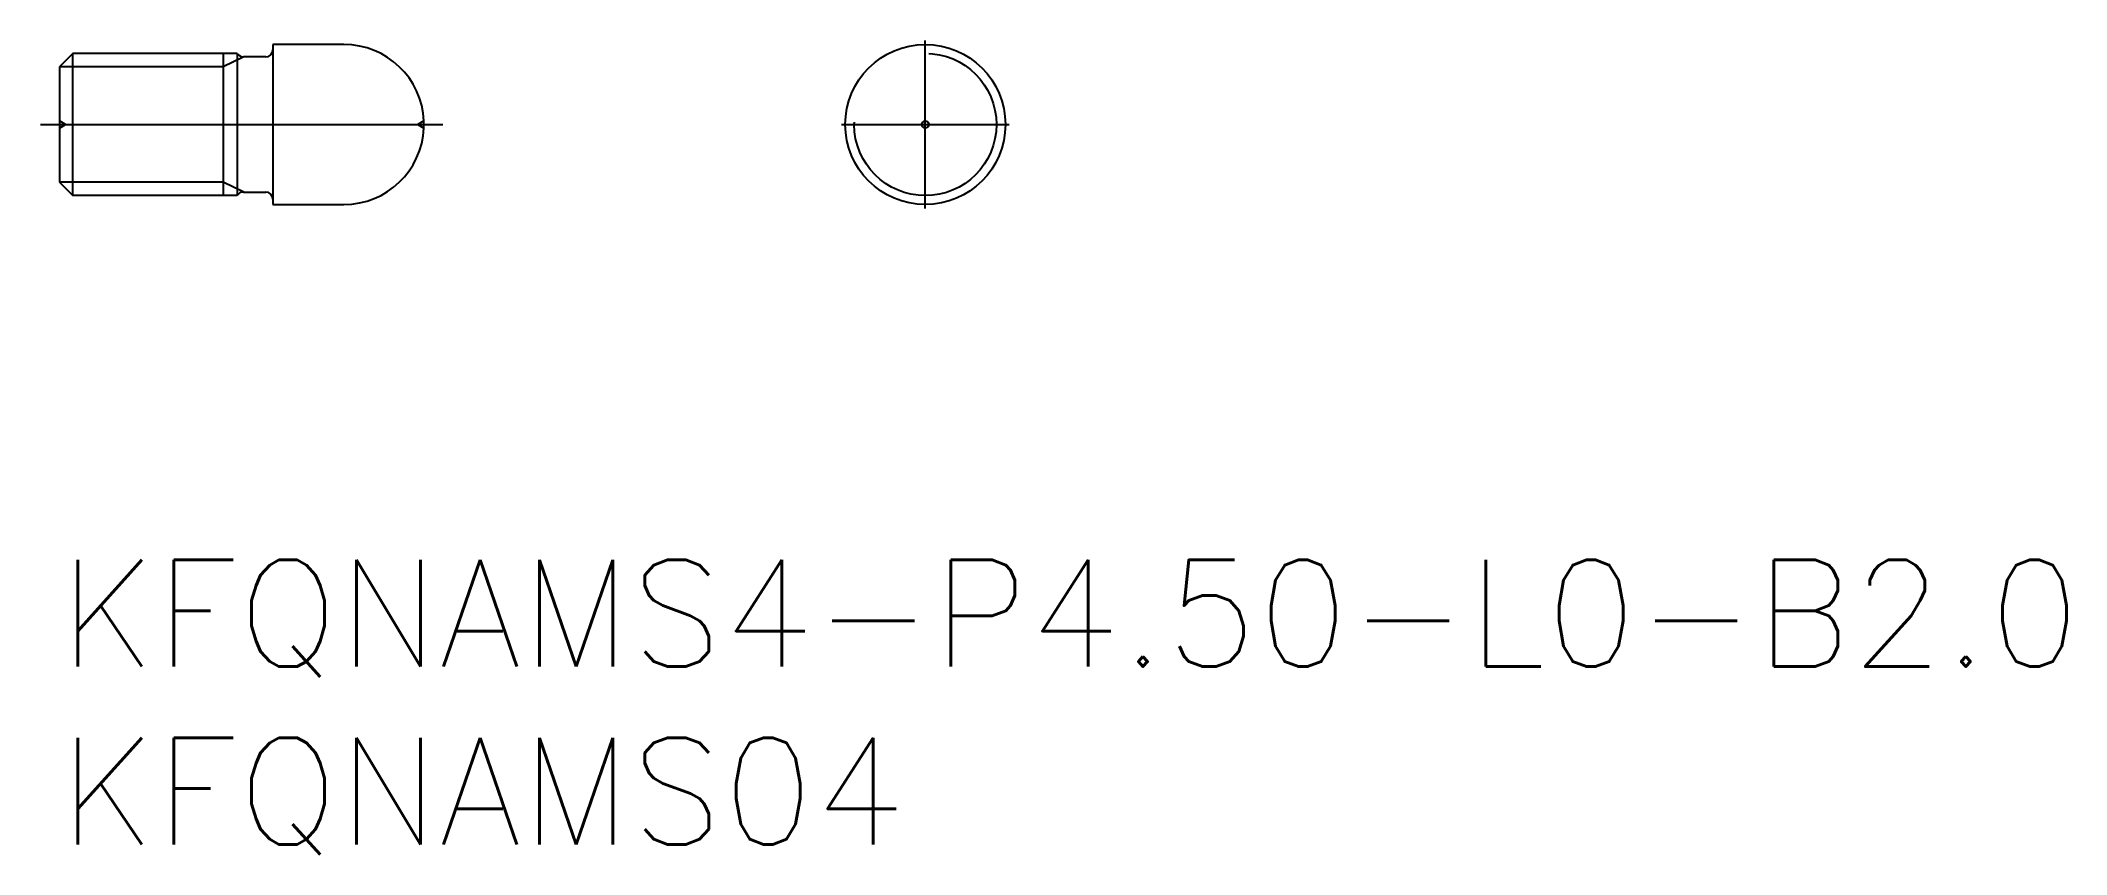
# Model space of a CAD drawing. Extents: x -0.5 to 56.4, y -8.3 to 14.6.
import ezdxf

# ---------------------------------------------------------------- set-up
doc = ezdxf.new("R2010")
doc.units = 0
doc.header["$LTSCALE"] = 0.5
doc.linetypes.add('CENTER', pattern=[50.8, 31.75, -6.35, 6.35, -6.35])
doc.linetypes.add('DASHED', pattern=[19.05, 12.7, -6.35])
for name, color, linetype in [('MSM_CENTER', 1, 'CENTER'), ('MSM_CONTINUOUS', 7, 'CONTINUOUS'), ('MSM_DASHED', 4, 'DASHED'), ('MSM_NARROW', 5, 'CONTINUOUS'), ('MSM_PART_NUMBER', 7, 'CONTINUOUS')]:
    doc.layers.add(name, color=color, linetype=linetype)
doc.styles.get("Standard").update_dxf_attribs({"font": 'txt.shx', "height": 3, "bigfont": 'bigfont.shx'})

msp = doc.modelspace()

# ---------------------------------------------------------------- linework, layer by layer
at = {"layer": 'MSM_CENTER'}
for p, q in [((24.35, 9.887), (24.35, 14.612)), ((-0.534, 12.25), (10.784, 12.25)), ((21.988, 12.25), (26.712, 12.25))]:
    msp.add_line(p, q, dxfattribs=at)
at = {"layer": 'MSM_CONTINUOUS'}
for p, q in [((0.379, 14.25), (0, 13.871)), ((5, 14.25), (0.379, 14.25)), ((0.379, 10.25), (0.379, 14.25)), ((5, 14.25), (5, 10.25)), ((8, 14.5), (6, 14.5)), ((6, 14.5), (6, 10)), ((0, 13.871), (0, 10.629)), ((5.8, 14.15), (5.173, 14.15)), ((10.248, 12.151), (10.248, 12.349)), ((0, 10.629), (0.379, 10.25)), ((5.173, 10.35), (5.8, 10.35)), ((5, 10.25), (0.379, 10.25)), ((6, 10), (8, 10))]:
    msp.add_line(p, q, dxfattribs=at)
for radius in [2.25, 0.0987]:
    msp.add_circle((24.35, 12.25), radius, dxfattribs=at)
for centre, radius, start, end in [((5.173, 14.35), 0.2, 210, 270), ((5.8, 14.35), 0.2, 270, 0), ((8, 12.25), 2.25, 2.5154, 90), ((8, 12.25), 2.25, 270, 357.4846), ((5.173, 10.15), 0.2, 90, 150), ((5.8, 10.15), 0.2, 0, 90)]:
    msp.add_arc(centre, radius, start, end, dxfattribs=at)
at = {"layer": 'MSM_DASHED'}
for p, q in [((0.173, 12.25), (0, 12.35)), ((0, 12.15), (0.173, 12.25)), ((10.248, 12.349), (10.077, 12.25)), ((10.077, 12.25), (10.248, 12.151))]:
    msp.add_line(p, q, dxfattribs=at)
for radius in [2, 0.1]:
    msp.add_circle((24.35, 12.25), radius, dxfattribs=at)
at = {"layer": 'MSM_NARROW'}
for p, q in [((4.6, 14.25), (4.6, 10.25)), ((4.6, 13.871), (0, 13.871)), ((5.185, 14.15), (4.6, 13.871)), ((4.6, 10.629), (0, 10.629)), ((5.185, 10.35), (4.6, 10.629))]:
    msp.add_line(p, q, dxfattribs=at)

# ---------------------------------------------------------------- texts
at = {"layer": 'MSM_PART_NUMBER'}
for s, p in [('KFQNAMS4-P4.50-L0-B2.0', (0, -3)), ('KFQNAMS04', (0, -8))]:
    msp.add_text(s, height=3, dxfattribs=at).set_placement(p)

doc.saveas('drawing.dxf')
